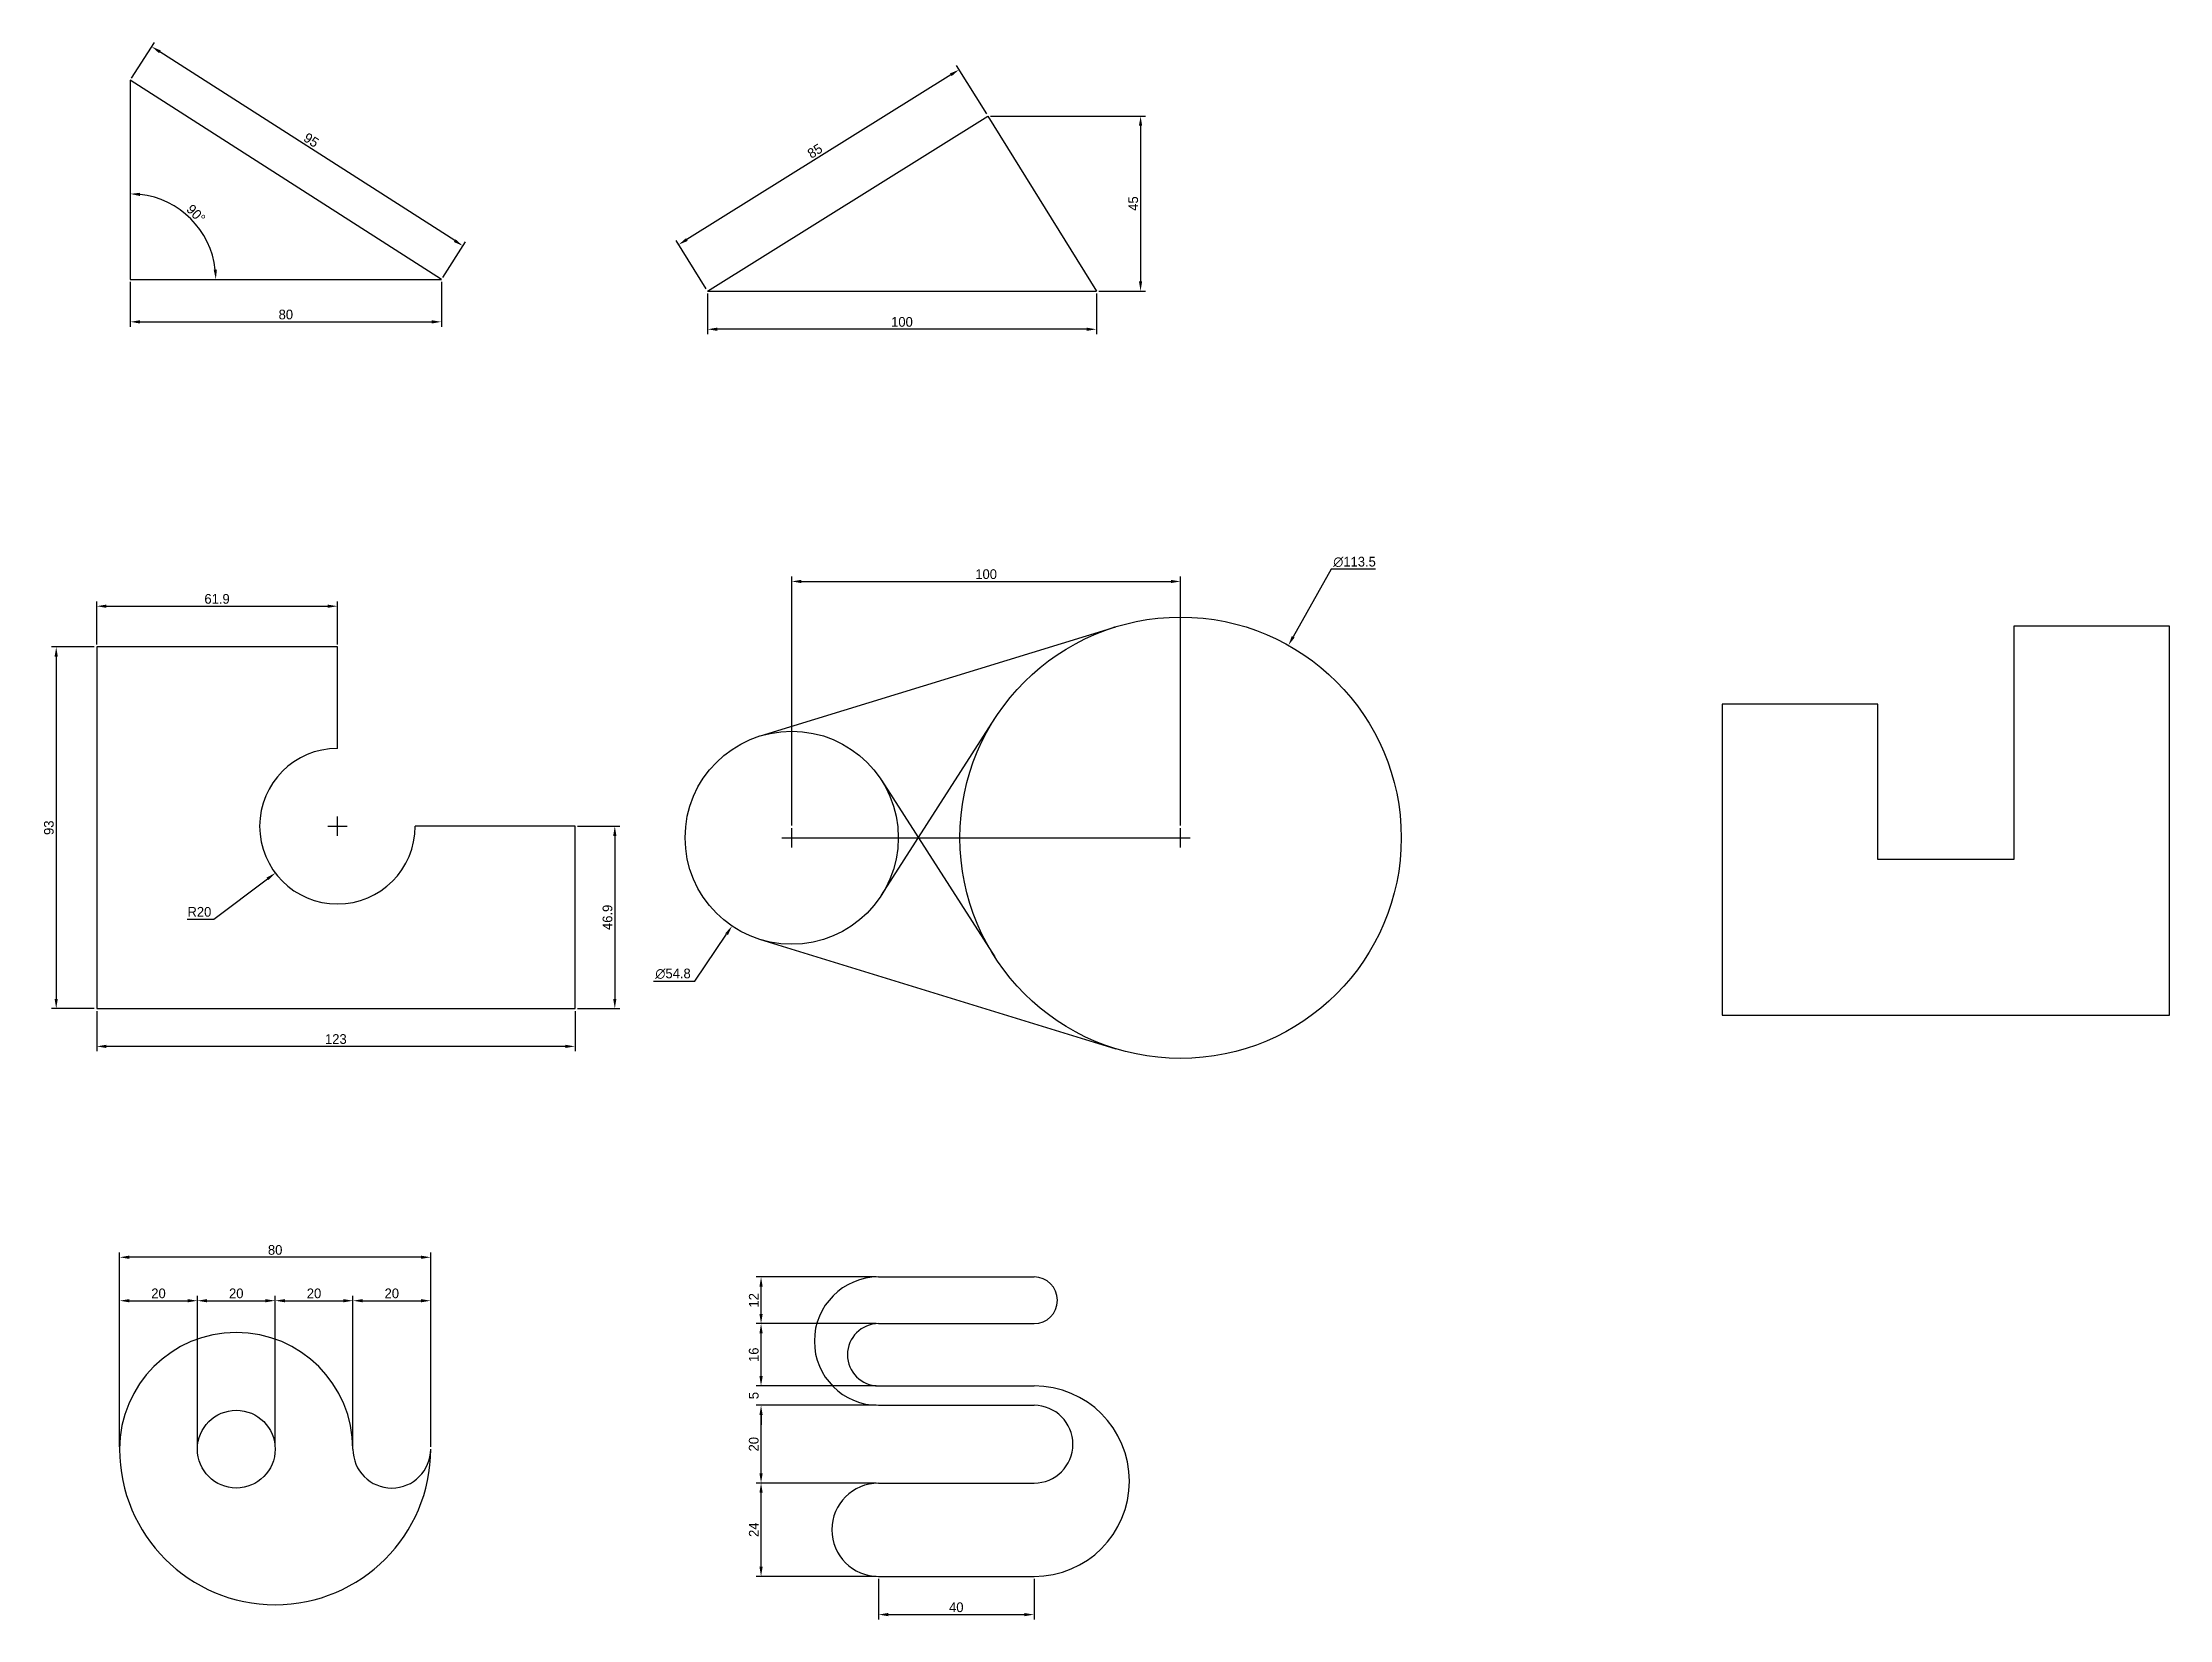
# Model space of a CAD drawing. Header units: millimetres. Extents: x 49 to 596, y 52 to 457.
import ezdxf

# ---------------------------------------------------------------- set-up
doc = ezdxf.new("R2010")
doc.units = ezdxf.units.MM
doc.header["$PDMODE"] = 3
doc.dimstyles.new('ISO-25', dxfattribs={"dimtxt": 2.5, "dimasz": 2.5, "dimexe": 1.25, "dimexo": 0.625, "dimtad": 1, "dimtoh": 1, "dimdsep": 46, "dimtxsty": 'Standard', "dimcen": 2.5, "dimadec": 0, "dimazin": 0, "dimtfac": 1, "dimtofl": 0, "dimtmove": 0, "dimatfit": 3, "dimfxl": 1, "dimarcsym": 0})

# ---------------------------------------------------------------- blocks, each defined once
blk = doc.blocks.new('*D1')
at = {"color": 0, "lineweight": -2, "transparency": 16777216}
for p, q in [((71.17, 395.82), (71.17, 384.28)), ((151.17, 395.82), (151.17, 384.28)), ((73.67, 385.53), (148.67, 385.53))]:
    blk.add_line(p, q, dxfattribs=at)
at = {"color": 0, "transparency": 16777216}
for points in [[(73.67, 385.95), (73.67, 385.11), (71.17, 385.53)], [(148.67, 385.95), (148.67, 385.11), (151.17, 385.53)]]:
    blk.add_solid(points, dxfattribs=at)
at = {"layer": 'Defpoints', "color": 0, "transparency": 16777216}
for p in [(71.17, 396.45), (151.17, 396.45), (151.17, 385.53)]:
    blk.add_point(p, dxfattribs=at)
at = {"color": 0, "transparency": 16777216, "insert": (111.17, 387.4), "char_height": 2.5, "attachment_point": 5}
blk.add_mtext('80', dxfattribs=at)
blk = doc.blocks.new('*D2')
at = {"color": 0, "lineweight": -2, "transparency": 16777216}
for p, q in [((71.51, 448.21), (77.36, 457.35)), ((154.59, 406.41), (78.8, 454.95)), ((151.51, 396.97), (157.36, 406.12))]:
    blk.add_line(p, q, dxfattribs=at)
at = {"color": 0, "transparency": 16777216}
for points in [[(79.02, 455.3), (78.57, 454.6), (76.69, 456.3)], [(154.81, 406.76), (154.36, 406.06), (156.69, 405.07)]]:
    blk.add_solid(points, dxfattribs=at)
at = {"layer": 'Defpoints', "color": 0, "transparency": 16777216}
for p in [(76.69, 456.3), (71.17, 447.68), (151.17, 396.45)]:
    blk.add_point(p, dxfattribs=at)
at = {"color": 0, "transparency": 16777216, "insert": (117.7, 432.26), "char_height": 2.5, "attachment_point": 5, "rotation": 327.3631}
blk.add_mtext('95', dxfattribs=at)
blk = doc.blocks.new('*D3')
at = {"color": 0, "lineweight": -2, "transparency": 16777216}
blk.add_arc((71.17, 396.45), 22, 6.5154, 83.4846, dxfattribs=at)
at = {"color": 0, "transparency": 16777216}
for points in [[(73.64, 417.88), (73.69, 418.72), (71.17, 418.44)], [(93.44, 398.97), (92.61, 398.92), (93.17, 396.45)]]:
    blk.add_solid(points, dxfattribs=at)
at = {"layer": 'Defpoints', "color": 0, "transparency": 16777216}
for p in [(71.17, 447.68), (90.22, 407.44), (71.17, 396.45), (71.17, 396.45), (151.17, 396.45)]:
    blk.add_point(p, dxfattribs=at)
at = {"color": 0, "transparency": 16777216, "insert": (88.05, 413.33), "char_height": 2.5, "attachment_point": 5, "rotation": 315}
blk.add_mtext('90°', dxfattribs=at)
blk = doc.blocks.new('*D4')
at = {"color": 0, "lineweight": -2, "transparency": 16777216}
for p, q in [((219.61, 392.82), (219.61, 382.37)), ((319.61, 392.82), (319.61, 382.37)), ((317.11, 383.62), (222.11, 383.62))]:
    blk.add_line(p, q, dxfattribs=at)
at = {"color": 0, "transparency": 16777216}
for points in [[(222.11, 384.04), (222.11, 383.21), (219.61, 383.62)], [(317.11, 384.04), (317.11, 383.21), (319.61, 383.62)]]:
    blk.add_solid(points, dxfattribs=at)
at = {"layer": 'Defpoints', "color": 0, "transparency": 16777216}
for p in [(219.61, 393.45), (319.61, 393.45), (219.61, 383.62)]:
    blk.add_point(p, dxfattribs=at)
at = {"color": 0, "transparency": 16777216, "insert": (269.61, 385.5), "char_height": 2.5, "attachment_point": 5}
blk.add_mtext('100', dxfattribs=at)
blk = doc.blocks.new('*D5')
at = {"color": 0, "lineweight": -2, "transparency": 16777216}
for p, q in [((292.35, 438.45), (332.22, 438.45)), ((330.97, 435.95), (330.97, 395.95)), ((320.23, 393.45), (332.22, 393.45))]:
    blk.add_line(p, q, dxfattribs=at)
at = {"color": 0, "transparency": 16777216}
for points in [[(330.55, 435.95), (331.38, 435.95), (330.97, 438.45)], [(330.55, 395.95), (331.38, 395.95), (330.97, 393.45)]]:
    blk.add_solid(points, dxfattribs=at)
at = {"layer": 'Defpoints', "color": 0, "transparency": 16777216}
for p in [(291.72, 438.45), (319.61, 393.45), (330.97, 393.45)]:
    blk.add_point(p, dxfattribs=at)
at = {"color": 0, "transparency": 16777216, "insert": (329.09, 415.95), "char_height": 2.5, "attachment_point": 5, "rotation": 90}
blk.add_mtext('45', dxfattribs=at)
blk = doc.blocks.new('*D6')
at = {"color": 0, "lineweight": -2, "transparency": 16777216}
for p, q in [((282.16, 449.05), (214.29, 406.69)), ((291.39, 438.98), (283.62, 451.43)), ((219.28, 393.98), (211.51, 406.43))]:
    blk.add_line(p, q, dxfattribs=at)
at = {"color": 0, "transparency": 16777216}
for points in [[(281.94, 449.4), (282.38, 448.69), (284.28, 450.37)], [(214.07, 407.05), (214.51, 406.34), (212.17, 405.37)]]:
    blk.add_solid(points, dxfattribs=at)
at = {"layer": 'Defpoints', "color": 0, "transparency": 16777216}
for p in [(291.72, 438.45), (212.17, 405.37), (219.61, 393.45)]:
    blk.add_point(p, dxfattribs=at)
at = {"color": 0, "transparency": 16777216, "insert": (247.23, 429.46), "char_height": 2.5, "attachment_point": 5, "rotation": 31.9657}
blk.add_mtext('85', dxfattribs=at)
blk = doc.blocks.new('*D7')
at = {"color": 0, "lineweight": -2, "transparency": 16777216}
for p, q in [((62.53, 302.56), (62.53, 313.66)), ((65.03, 312.41), (121.93, 312.41)), ((124.43, 302.56), (124.43, 313.66))]:
    blk.add_line(p, q, dxfattribs=at)
at = {"color": 0, "transparency": 16777216}
for points in [[(65.03, 312.82), (65.03, 311.99), (62.53, 312.41)], [(121.93, 312.82), (121.93, 311.99), (124.43, 312.41)]]:
    blk.add_solid(points, dxfattribs=at)
at = {"layer": 'Defpoints', "color": 0, "transparency": 16777216}
for p in [(124.43, 312.41), (62.53, 301.94), (124.43, 301.94)]:
    blk.add_point(p, dxfattribs=at)
at = {"color": 0, "transparency": 16777216, "insert": (93.48, 314.28), "char_height": 2.5, "attachment_point": 5}
blk.add_mtext('61.9', dxfattribs=at)
blk = doc.blocks.new('*D8')
at = {"color": 0, "lineweight": -2, "transparency": 16777216}
for p, q in [((61.91, 301.94), (50.87, 301.94)), ((52.12, 299.44), (52.12, 211.44)), ((61.91, 208.94), (50.87, 208.94))]:
    blk.add_line(p, q, dxfattribs=at)
at = {"color": 0, "transparency": 16777216}
for points in [[(51.7, 299.44), (52.53, 299.44), (52.12, 301.94)], [(51.7, 211.44), (52.53, 211.44), (52.12, 208.94)]]:
    blk.add_solid(points, dxfattribs=at)
at = {"layer": 'Defpoints', "color": 0, "transparency": 16777216}
for p in [(62.53, 301.94), (52.12, 208.94), (62.53, 208.94)]:
    blk.add_point(p, dxfattribs=at)
at = {"color": 0, "transparency": 16777216, "insert": (50.24, 255.44), "char_height": 2.5, "attachment_point": 5, "rotation": 90}
blk.add_mtext('93', dxfattribs=at)
blk = doc.blocks.new('*D9')
at = {"color": 0, "lineweight": -2, "transparency": 16777216}
for p, q in [((62.53, 208.31), (62.53, 197.97)), ((185.53, 208.31), (185.53, 197.97)), ((183.03, 199.22), (65.03, 199.22))]:
    blk.add_line(p, q, dxfattribs=at)
at = {"color": 0, "transparency": 16777216}
for points in [[(65.03, 199.63), (65.03, 198.8), (62.53, 199.22)], [(183.03, 199.63), (183.03, 198.8), (185.53, 199.22)]]:
    blk.add_solid(points, dxfattribs=at)
at = {"layer": 'Defpoints', "color": 0, "transparency": 16777216}
for p in [(62.53, 208.94), (185.53, 208.94), (62.53, 199.22)]:
    blk.add_point(p, dxfattribs=at)
at = {"color": 0, "transparency": 16777216, "insert": (124.03, 201.09), "char_height": 2.5, "attachment_point": 5}
blk.add_mtext('123', dxfattribs=at)
blk = doc.blocks.new('*D10')
at = {"color": 0, "lineweight": -2, "transparency": 16777216}
for p, q in [((186.16, 255.84), (197.02, 255.84)), ((195.77, 253.34), (195.77, 211.44)), ((186.16, 208.94), (197.02, 208.94))]:
    blk.add_line(p, q, dxfattribs=at)
at = {"color": 0, "transparency": 16777216}
for points in [[(195.35, 253.34), (196.18, 253.34), (195.77, 255.84)], [(195.35, 211.44), (196.18, 211.44), (195.77, 208.94)]]:
    blk.add_solid(points, dxfattribs=at)
at = {"layer": 'Defpoints', "color": 0, "transparency": 16777216}
for p in [(185.53, 255.84), (185.53, 208.94), (195.77, 208.94)]:
    blk.add_point(p, dxfattribs=at)
at = {"color": 0, "transparency": 16777216, "insert": (193.89, 232.39), "char_height": 2.5, "attachment_point": 5, "rotation": 90}
blk.add_mtext('46.9', dxfattribs=at)
blk = doc.blocks.new('*D11')
at = {"color": 0, "lineweight": -2, "transparency": 16777216}
for p, q in [((124.43, 253.34), (124.43, 258.34)), ((121.93, 255.84), (126.93, 255.84)), ((92.69, 231.93), (106.46, 242.3)), ((85.82, 231.93), (92.69, 231.93))]:
    blk.add_line(p, q, dxfattribs=at)
at = {"color": 0, "transparency": 16777216}
blk.add_solid([(106.21, 242.63), (106.71, 241.97), (108.46, 243.8)], dxfattribs=at)
at = {"layer": 'Defpoints', "color": 0, "transparency": 16777216}
for p in [(124.43, 255.84), (108.46, 243.8)]:
    blk.add_point(p, dxfattribs=at)
at = {"color": 0, "transparency": 16777216, "insert": (88.94, 233.8), "char_height": 2.5, "attachment_point": 5}
blk.add_mtext('R20', dxfattribs=at)
blk = doc.blocks.new('*D12')
at = {"color": 0, "lineweight": -2, "transparency": 16777216}
for p, q in [((379.95, 321.91), (370.22, 304.55)), ((391.41, 321.91), (379.95, 321.91)), ((338.75, 252.87), (343.75, 252.87)), ((341.25, 250.37), (341.25, 255.37))]:
    blk.add_line(p, q, dxfattribs=at)
at = {"color": 0, "transparency": 16777216}
blk.add_solid([(369.86, 304.75), (370.58, 304.35), (369, 302.37)], dxfattribs=at)
at = {"layer": 'Defpoints', "color": 0, "transparency": 16777216}
for p in [(369, 302.37), (313.5, 203.36)]:
    blk.add_point(p, dxfattribs=at)
at = {"color": 0, "transparency": 16777216, "insert": (385.99, 323.78), "char_height": 2.5, "attachment_point": 5}
blk.add_mtext('∅113.5', dxfattribs=at)
blk = doc.blocks.new('*D13')
at = {"color": 0, "lineweight": -2, "transparency": 16777216}
for p, q in [((238.75, 252.87), (243.75, 252.87)), ((241.25, 250.37), (241.25, 255.37)), ((216.36, 216.01), (224.51, 228.09)), ((205.74, 216.01), (216.36, 216.01))]:
    blk.add_line(p, q, dxfattribs=at)
at = {"color": 0, "transparency": 16777216}
blk.add_solid([(224.17, 228.32), (224.86, 227.85), (225.91, 230.16)], dxfattribs=at)
at = {"layer": 'Defpoints', "color": 0, "transparency": 16777216}
for p in [(256.58, 275.57), (225.91, 230.16)]:
    blk.add_point(p, dxfattribs=at)
at = {"color": 0, "transparency": 16777216, "insert": (210.74, 217.89), "char_height": 2.5, "attachment_point": 5}
blk.add_mtext('∅54.8', dxfattribs=at)
blk = doc.blocks.new('*D14')
at = {"color": 0, "lineweight": -2, "transparency": 16777216}
for p, q in [((241.25, 255.99), (241.25, 320.02)), ((243.75, 318.77), (338.75, 318.77)), ((341.25, 255.99), (341.25, 320.02))]:
    blk.add_line(p, q, dxfattribs=at)
at = {"color": 0, "transparency": 16777216}
for points in [[(243.75, 319.19), (243.75, 318.35), (241.25, 318.77)], [(338.75, 319.19), (338.75, 318.35), (341.25, 318.77)]]:
    blk.add_solid(points, dxfattribs=at)
at = {"layer": 'Defpoints', "color": 0, "transparency": 16777216}
for p in [(341.25, 318.77), (241.25, 255.37), (341.25, 255.37)]:
    blk.add_point(p, dxfattribs=at)
at = {"color": 0, "transparency": 16777216, "insert": (291.25, 320.64), "char_height": 2.5, "attachment_point": 5}
blk.add_mtext('100', dxfattribs=at)
blk = doc.blocks.new('*D15')
at = {"color": 0, "lineweight": -2, "transparency": 16777216}
for p, q in [((68.42, 96.27), (68.42, 146.24)), ((145.92, 144.99), (70.92, 144.99)), ((148.42, 96.27), (148.42, 146.24))]:
    blk.add_line(p, q, dxfattribs=at)
at = {"color": 0, "transparency": 16777216}
for points in [[(70.92, 145.41), (70.92, 144.58), (68.42, 144.99)], [(145.92, 145.41), (145.92, 144.58), (148.42, 144.99)]]:
    blk.add_solid(points, dxfattribs=at)
at = {"layer": 'Defpoints', "color": 0, "transparency": 16777216}
for p in [(68.42, 144.99), (68.42, 95.65), (148.42, 95.65)]:
    blk.add_point(p, dxfattribs=at)
at = {"color": 0, "transparency": 16777216, "insert": (108.42, 146.87), "char_height": 2.5, "attachment_point": 5}
blk.add_mtext('80', dxfattribs=at)
blk = doc.blocks.new('*D16')
at = {"color": 0, "lineweight": -2, "transparency": 16777216}
for p, q in [((68.42, 96.27), (68.42, 135.07)), ((70.92, 133.82), (85.92, 133.82)), ((88.42, 96.27), (88.42, 135.07))]:
    blk.add_line(p, q, dxfattribs=at)
at = {"color": 0, "transparency": 16777216}
for points in [[(70.92, 134.23), (70.92, 133.4), (68.42, 133.82)], [(85.92, 134.23), (85.92, 133.4), (88.42, 133.82)]]:
    blk.add_solid(points, dxfattribs=at)
at = {"layer": 'Defpoints', "color": 0, "transparency": 16777216}
for p in [(88.42, 133.82), (68.42, 95.65), (88.42, 95.65)]:
    blk.add_point(p, dxfattribs=at)
at = {"color": 0, "transparency": 16777216, "insert": (78.42, 135.69), "char_height": 2.5, "attachment_point": 5}
blk.add_mtext('20', dxfattribs=at)
blk = doc.blocks.new('*D17')
at = {"color": 0, "lineweight": -2, "transparency": 16777216}
for p, q in [((88.42, 96.27), (88.42, 135.07)), ((90.92, 133.82), (105.92, 133.82)), ((108.42, 96.27), (108.42, 135.07))]:
    blk.add_line(p, q, dxfattribs=at)
at = {"color": 0, "transparency": 16777216}
for points in [[(90.92, 134.23), (90.92, 133.4), (88.42, 133.82)], [(105.92, 134.23), (105.92, 133.4), (108.42, 133.82)]]:
    blk.add_solid(points, dxfattribs=at)
at = {"layer": 'Defpoints', "color": 0, "transparency": 16777216}
for p in [(108.42, 133.82), (88.42, 95.65), (108.42, 95.65)]:
    blk.add_point(p, dxfattribs=at)
at = {"color": 0, "transparency": 16777216, "insert": (98.42, 135.69), "char_height": 2.5, "attachment_point": 5}
blk.add_mtext('20', dxfattribs=at)
blk = doc.blocks.new('*D18')
at = {"color": 0, "lineweight": -2, "transparency": 16777216}
for p, q in [((108.42, 96.27), (108.42, 135.07)), ((110.92, 133.82), (125.92, 133.82)), ((128.42, 96.27), (128.42, 135.07))]:
    blk.add_line(p, q, dxfattribs=at)
at = {"color": 0, "transparency": 16777216}
for points in [[(110.92, 134.23), (110.92, 133.4), (108.42, 133.82)], [(125.92, 134.23), (125.92, 133.4), (128.42, 133.82)]]:
    blk.add_solid(points, dxfattribs=at)
at = {"layer": 'Defpoints', "color": 0, "transparency": 16777216}
for p in [(128.42, 133.82), (108.42, 95.65), (128.42, 95.65)]:
    blk.add_point(p, dxfattribs=at)
at = {"color": 0, "transparency": 16777216, "insert": (118.42, 135.69), "char_height": 2.5, "attachment_point": 5}
blk.add_mtext('20', dxfattribs=at)
blk = doc.blocks.new('*D19')
at = {"color": 0, "lineweight": -2, "transparency": 16777216}
for p, q in [((128.42, 96.27), (128.42, 135.07)), ((130.92, 133.82), (145.92, 133.82)), ((148.42, 96.27), (148.42, 135.07))]:
    blk.add_line(p, q, dxfattribs=at)
at = {"color": 0, "transparency": 16777216}
for points in [[(130.92, 134.23), (130.92, 133.4), (128.42, 133.82)], [(145.92, 134.23), (145.92, 133.4), (148.42, 133.82)]]:
    blk.add_solid(points, dxfattribs=at)
at = {"layer": 'Defpoints', "color": 0, "transparency": 16777216}
for p in [(148.42, 133.82), (128.42, 95.65), (148.42, 95.65)]:
    blk.add_point(p, dxfattribs=at)
at = {"color": 0, "transparency": 16777216, "insert": (138.42, 135.69), "char_height": 2.5, "attachment_point": 5}
blk.add_mtext('20', dxfattribs=at)
blk = doc.blocks.new('*D20')
at = {"color": 0, "lineweight": -2, "transparency": 16777216}
for p, q in [((262.96, 86.92), (232.12, 86.92)), ((233.37, 65.42), (233.37, 84.42)), ((262.96, 62.92), (232.12, 62.92))]:
    blk.add_line(p, q, dxfattribs=at)
at = {"color": 0, "transparency": 16777216}
for points in [[(232.96, 84.42), (233.79, 84.42), (233.37, 86.92)], [(232.96, 65.42), (233.79, 65.42), (233.37, 62.92)]]:
    blk.add_solid(points, dxfattribs=at)
at = {"layer": 'Defpoints', "color": 0, "transparency": 16777216}
for p in [(233.37, 86.92), (263.58, 86.92), (263.58, 62.92)]:
    blk.add_point(p, dxfattribs=at)
at = {"color": 0, "transparency": 16777216, "insert": (231.5, 74.92), "char_height": 2.5, "attachment_point": 5, "rotation": 90}
blk.add_mtext('24', dxfattribs=at)
blk = doc.blocks.new('*D21')
at = {"color": 0, "lineweight": -2, "transparency": 16777216}
for p, q in [((262.96, 106.92), (232.12, 106.92)), ((233.37, 89.42), (233.37, 104.42)), ((262.96, 86.92), (232.12, 86.92))]:
    blk.add_line(p, q, dxfattribs=at)
at = {"color": 0, "transparency": 16777216}
for points in [[(232.96, 104.42), (233.79, 104.42), (233.37, 106.92)], [(232.96, 89.42), (233.79, 89.42), (233.37, 86.92)]]:
    blk.add_solid(points, dxfattribs=at)
at = {"layer": 'Defpoints', "color": 0, "transparency": 16777216}
for p in [(233.37, 106.92), (263.58, 106.92), (263.58, 86.92)]:
    blk.add_point(p, dxfattribs=at)
at = {"color": 0, "transparency": 16777216, "insert": (231.5, 96.92), "char_height": 2.5, "attachment_point": 5, "rotation": 90}
blk.add_mtext('20', dxfattribs=at)
blk = doc.blocks.new('*D22')
at = {"color": 0, "lineweight": -2, "transparency": 16777216}
for p, q in [((233.37, 114.42), (233.37, 116.92)), ((262.96, 111.92), (232.12, 111.92)), ((262.96, 106.92), (232.12, 106.92)), ((233.37, 104.42), (233.37, 101.92))]:
    blk.add_line(p, q, dxfattribs=at)
at = {"color": 0, "transparency": 16777216}
for points in [[(232.96, 114.42), (233.79, 114.42), (233.37, 111.92)], [(232.96, 104.42), (233.79, 104.42), (233.37, 106.92)]]:
    blk.add_solid(points, dxfattribs=at)
at = {"layer": 'Defpoints', "color": 0, "transparency": 16777216}
for p in [(233.37, 111.92), (263.58, 111.92), (263.58, 106.92)]:
    blk.add_point(p, dxfattribs=at)
at = {"color": 0, "transparency": 16777216, "insert": (231.5, 109.42), "char_height": 2.5, "attachment_point": 5, "rotation": 90}
blk.add_mtext('5', dxfattribs=at)
blk = doc.blocks.new('*D23')
at = {"color": 0, "lineweight": -2, "transparency": 16777216}
for p, q in [((262.96, 127.92), (232.12, 127.92)), ((233.37, 114.42), (233.37, 125.42)), ((262.96, 111.92), (232.12, 111.92))]:
    blk.add_line(p, q, dxfattribs=at)
at = {"color": 0, "transparency": 16777216}
for points in [[(232.96, 125.42), (233.79, 125.42), (233.37, 127.92)], [(232.96, 114.42), (233.79, 114.42), (233.37, 111.92)]]:
    blk.add_solid(points, dxfattribs=at)
at = {"layer": 'Defpoints', "color": 0, "transparency": 16777216}
for p in [(233.37, 127.92), (263.58, 127.92), (263.58, 111.92)]:
    blk.add_point(p, dxfattribs=at)
at = {"color": 0, "transparency": 16777216, "insert": (231.5, 119.92), "char_height": 2.5, "attachment_point": 5, "rotation": 90}
blk.add_mtext('16', dxfattribs=at)
blk = doc.blocks.new('*D24')
at = {"color": 0, "lineweight": -2, "transparency": 16777216}
for p, q in [((262.96, 139.92), (232.12, 139.92)), ((233.37, 130.42), (233.37, 137.42)), ((262.96, 127.92), (232.12, 127.92))]:
    blk.add_line(p, q, dxfattribs=at)
at = {"color": 0, "transparency": 16777216}
for points in [[(232.96, 137.42), (233.79, 137.42), (233.37, 139.92)], [(232.96, 130.42), (233.79, 130.42), (233.37, 127.92)]]:
    blk.add_solid(points, dxfattribs=at)
at = {"layer": 'Defpoints', "color": 0, "transparency": 16777216}
for p in [(233.37, 139.92), (263.58, 139.92), (263.58, 127.92)]:
    blk.add_point(p, dxfattribs=at)
at = {"color": 0, "transparency": 16777216, "insert": (231.5, 133.92), "char_height": 2.5, "attachment_point": 5, "rotation": 90}
blk.add_mtext('12', dxfattribs=at)
blk = doc.blocks.new('*D25')
at = {"color": 0, "lineweight": -2, "transparency": 16777216}
for p, q in [((263.58, 62.29), (263.58, 51.85)), ((303.58, 62.29), (303.58, 51.85)), ((266.08, 53.1), (301.08, 53.1))]:
    blk.add_line(p, q, dxfattribs=at)
at = {"color": 0, "transparency": 16777216}
for points in [[(266.08, 53.52), (266.08, 52.69), (263.58, 53.1)], [(301.08, 53.52), (301.08, 52.69), (303.58, 53.1)]]:
    blk.add_solid(points, dxfattribs=at)
at = {"layer": 'Defpoints', "color": 0, "transparency": 16777216}
for p in [(263.58, 62.92), (303.58, 62.92), (303.58, 53.1)]:
    blk.add_point(p, dxfattribs=at)
at = {"color": 0, "transparency": 16777216, "insert": (283.58, 54.98), "char_height": 2.5, "attachment_point": 5}
blk.add_mtext('40', dxfattribs=at)

msp = doc.modelspace()

# ---------------------------------------------------------------- linework, layer by layer
for p, q in [((71.17, 447.681), (71.17, 396.446)), ((151.17, 396.446), (71.17, 447.681)), ((219.61, 393.445), (291.721, 438.445)), ((291.721, 438.445), (319.61, 393.445)), ((71.17, 396.446), (151.17, 396.446)), ((219.61, 393.445), (319.61, 393.445)), ((233.207, 279.06), (324.593, 307.117)), ((595.553, 307.246), (555.553, 307.246)), ((555.553, 307.246), (555.553, 247.246)), ((595.553, 207.246), (595.553, 307.246)), ((124.432, 301.937), (62.532, 301.937)), ((62.532, 301.937), (62.532, 208.937)), ((124.432, 275.837), (124.432, 301.937)), ((480.553, 287.246), (480.553, 207.246)), ((520.553, 287.246), (480.553, 287.246)), ((520.553, 247.246), (520.553, 287.246)), ((264.306, 238.063), (293.494, 283.526)), ((264.306, 267.67), (293.494, 222.207)), ((185.532, 255.837), (144.432, 255.837)), ((185.532, 208.937), (185.532, 255.837)), ((241.249, 252.866), (341.249, 252.866)), ((555.553, 247.246), (520.553, 247.246)), ((233.207, 226.673), (324.593, 198.616)), ((62.532, 208.937), (185.532, 208.937)), ((480.553, 207.246), (595.553, 207.246)), ((263.581, 139.919), (303.581, 139.919)), ((263.581, 127.919), (303.581, 127.919)), ((263.581, 111.919), (303.581, 111.919)), ((263.581, 106.919), (303.581, 106.919)), ((263.581, 86.919), (303.581, 86.919)), ((263.581, 62.919), (303.581, 62.919))]:
    msp.add_line(p, q)
for centre, radius in [((341.249, 252.866), 56.75), ((241.249, 252.866), 27.4), ((98.418, 95.648), 10)]:
    msp.add_circle(centre, radius)
for centre, radius, start, end in [((124.432, 255.837), 20, 90, 0), ((263.581, 123.419), 16.5, 90, 270), ((303.581, 133.919), 6, 270, 90), ((263.581, 119.919), 8, 90, 270), ((98.418, 95.648), 30, 0, 180), ((303.581, 87.419), 24.5, 270, 90), ((303.581, 96.919), 10, 270, 90), ((108.418, 95.648), 40, 180, 0), ((138.418, 95.648), 10, 180, 0), ((263.581, 74.919), 12, 90, 270)]:
    msp.add_arc(centre, radius, start, end)

# ---------------------------------------------------------------- dimensions: what is measured, and where the dimension line sits
for p1, p2, distance, picture, middle in [((151.17, 396.446), (71.17, 447.681), -10.236, '*D2', (117.702, 432.262)), ((291.721, 438.445), (219.61, 393.445), -14.055, '*D6', (247.232, 429.46))]:
    dim = msp.add_aligned_dim(p1=p1, p2=p2, distance=distance, dimstyle='ISO-25')
    dim.commit()
    dim.dimension.update_dxf_attribs({"geometry": picture, "text_midpoint": middle})
dim = msp.add_angular_dim_2l(base=(90.219, 407.444), line1=((71.17, 447.681), (71.17, 396.446)), line2=((71.17, 396.446), (151.17, 396.446)), dimstyle='ISO-25')
dim.commit()
dim.dimension.update_dxf_attribs({"geometry": '*D3', "text_midpoint": (88.05, 413.325)})
for base, p1, p2, angle, picture, middle in [((330.967, 393.445), (291.721, 438.445), (319.61, 393.445), 90, '*D5', (329.092, 415.945)), ((52.117, 208.937), (62.532, 301.937), (62.532, 208.937), 90, '*D8', (50.242, 255.437)), ((195.766, 208.937), (185.532, 255.837), (185.532, 208.937), 90, '*D10', (193.891, 232.387)), ((233.374, 139.919), (263.581, 127.919), (263.581, 139.919), 270, '*D24', (231.499, 133.919)), ((233.374, 127.919), (263.581, 111.919), (263.581, 127.919), 270, '*D23', (231.499, 119.919)), ((233.374, 111.919), (263.581, 106.919), (263.581, 111.919), 270, '*D22', (231.499, 109.419)), ((233.374, 106.919), (263.581, 86.919), (263.581, 106.919), 270, '*D21', (231.499, 96.919)), ((233.374, 86.919), (263.581, 62.919), (263.581, 86.919), 270, '*D20', (231.499, 74.919))]:
    dim = msp.add_linear_dim(base=base, p1=p1, p2=p2, angle=angle, dimstyle='ISO-25')
    dim.commit()
    dim.dimension.update_dxf_attribs({"geometry": picture, "text_midpoint": middle})
for base, p1, p2, picture, middle in [((151.17, 385.529), (71.17, 396.446), (151.17, 396.446), '*D1', (111.17, 387.404)), ((219.61, 383.622), (319.61, 393.445), (219.61, 393.445), '*D4', (269.61, 385.497)), ((341.249, 318.77), (241.249, 255.366), (341.249, 255.366), '*D14', (291.249, 320.645)), ((124.432, 312.405), (62.532, 301.937), (124.432, 301.937), '*D7', (93.482, 314.28)), ((62.532, 199.216), (185.532, 208.937), (62.532, 208.937), '*D9', (124.032, 201.091)), ((68.418, 144.993), (148.418, 95.648), (68.418, 95.648), '*D15', (108.418, 146.868)), ((88.418, 133.816), (68.418, 95.648), (88.418, 95.648), '*D16', (78.418, 135.691)), ((303.581, 53.104), (263.581, 62.919), (303.581, 62.919), '*D25', (283.581, 54.979))]:
    dim = msp.add_linear_dim(base=base, p1=p1, p2=p2, dimstyle='ISO-25')
    dim.commit()
    dim.dimension.update_dxf_attribs({"geometry": picture, "text_midpoint": middle})
for p1, p2, picture, middle in [((313.501, 203.363), (368.997, 302.37), '*D12', (385.989, 321.907)), ((256.584, 275.573), (225.914, 230.16), '*D13', (210.735, 216.014))]:
    dim = msp.add_diameter_dim_2p(p1=p1, p2=p2, dimstyle='ISO-25')
    dim.commit()
    dim.dimension.update_dxf_attribs({"geometry": picture, "text_midpoint": middle, "dimtype": 163})
dim = msp.add_radius_dim(center=(124.432, 255.837), mpoint=(108.457, 243.804), dimstyle='ISO-25')
dim.commit()
dim.dimension.update_dxf_attribs({"geometry": '*D11', "text_midpoint": (88.942, 231.93), "dimtype": 164})
for base, p1, p2, picture, middle in [((108.418, 133.816), (88.418, 95.648), (108.418, 95.648), '*D17', (98.418, 135.691)), ((128.418, 133.816), (108.418, 95.648), (128.418, 95.648), '*D18', (118.418, 135.691)), ((148.418, 133.816), (128.418, 95.648), (148.418, 95.648), '*D19', (138.418, 135.691))]:
    dim = msp.add_linear_dim(base=base, p1=p1, p2=p2, dimstyle='ISO-25', override={"dimtmove": 1})
    dim.commit()
    dim.dimension.update_dxf_attribs({"geometry": picture, "text_midpoint": middle})

doc.saveas('drawing.dxf')
